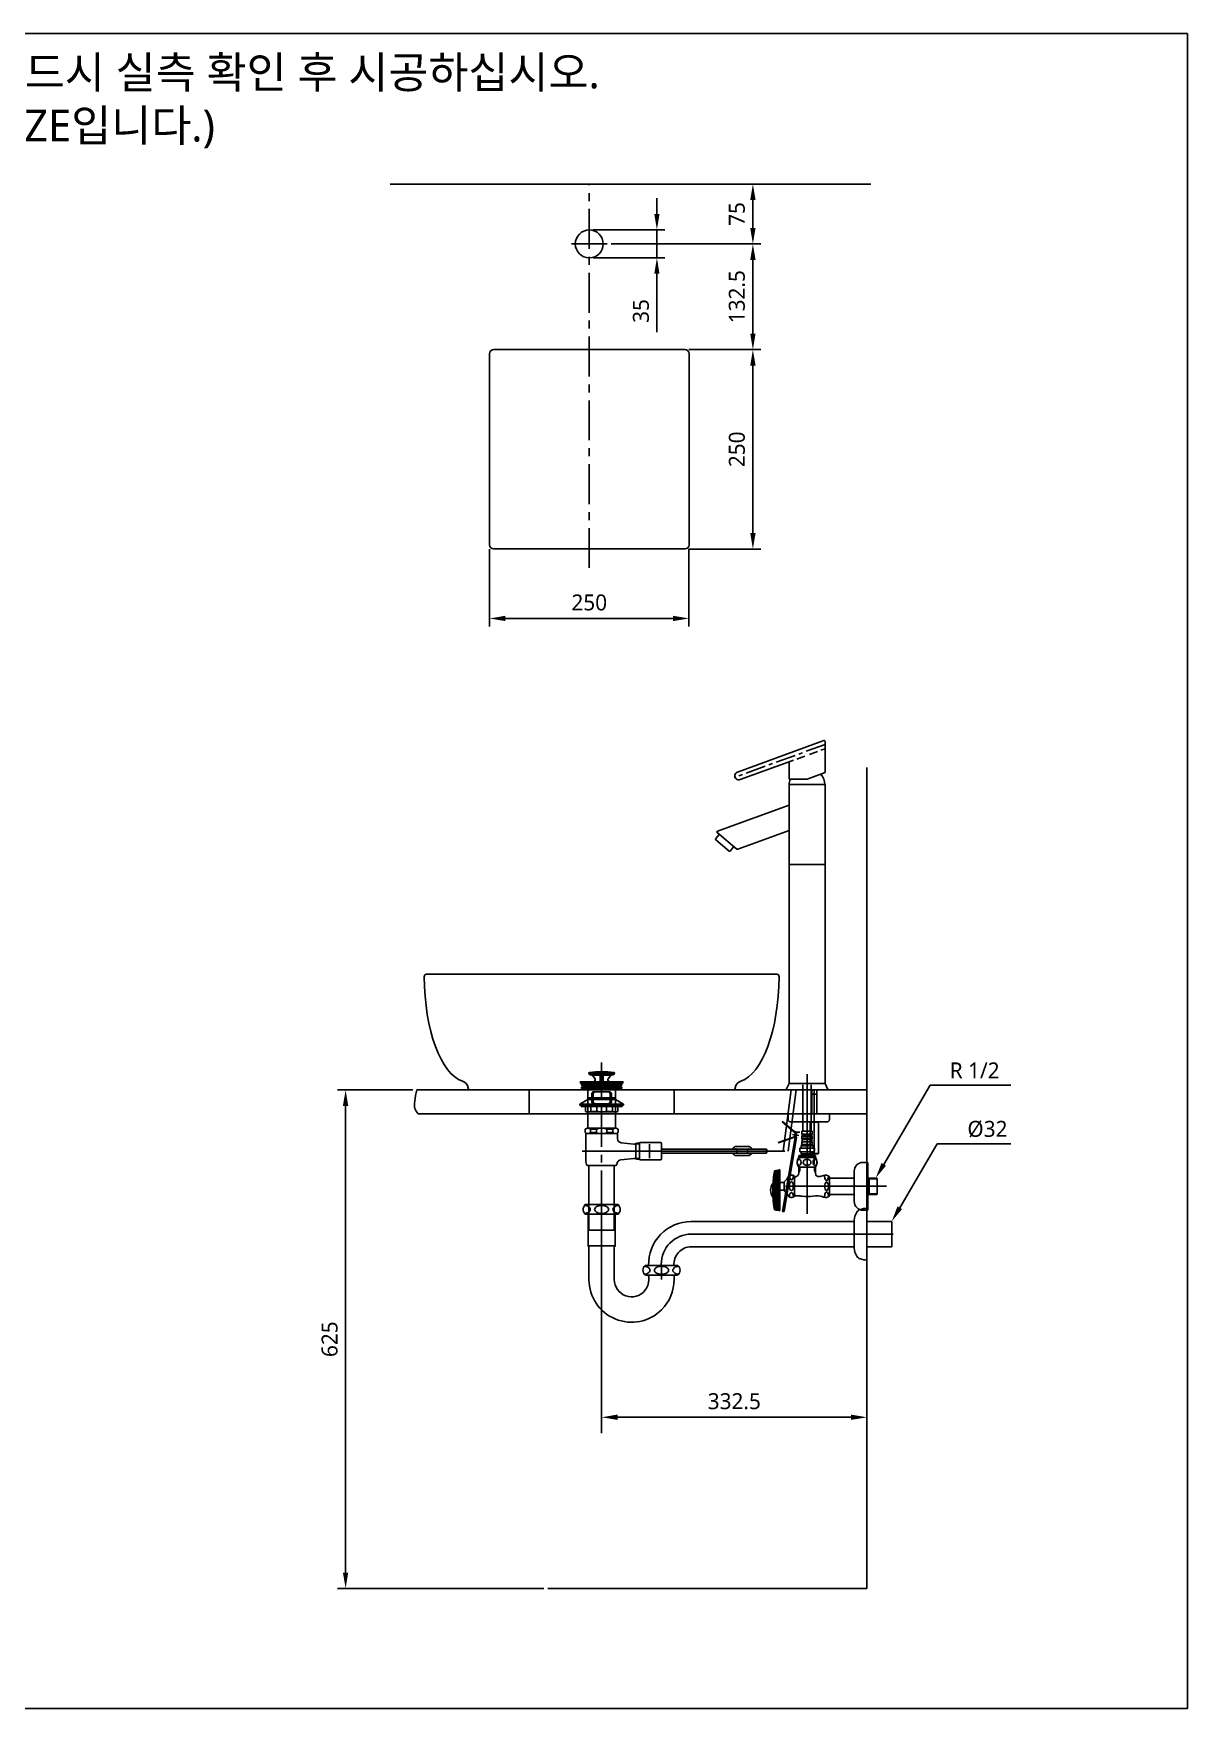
# Model space of a CAD drawing. Extents: x 0 to 3100, y 0 to 2100.
# Drawn here: x 1653 to 3100, y 0 to 2100 of the extents above; entities that cross this region are included whole.
import ezdxf

# ---------------------------------------------------------------- set-up
doc = ezdxf.new("R2010")
doc.units = 0
doc.header["$LTSCALE"] = 20
doc.header["$MEASUREMENT"] = 0
doc.linetypes.add('CENTER', pattern=[2, 1.25, -0.25, 0.25, -0.25])
doc.layers.get('0').update_dxf_attribs({"linetype": 'CONTINUOUS'})
doc.layers.get('DEFPOINTS').update_dxf_attribs({"linetype": 'CONTINUOUS'})
for name, color, linetype in [('1', 1, 'CONTINUOUS'), ('3', 3, 'CONTINUOUS'), ('4', 4, 'CONTINUOUS'), ('5', 5, 'CONTINUOUS'), ('6', 6, 'CONTINUOUS'), ('7', 7, 'CONTINUOUS'), ('CENTER', 2, 'CENTER'), ('CL', 2, 'CENTER'), ('D', 2, 'CONTINUOUS'), ('DWG', 7, 'CONTINUOUS')]:
    doc.layers.add(name, color=color, linetype=linetype)
doc.styles.add('GHS', font='romans', dxfattribs={"bigfont": 'ghs'})
doc.styles.get("Standard").update_dxf_attribs({"font": 'NanumGothic.ttf'})
doc.dimstyles.get("Standard").update_dxf_attribs({"dimtxt": 2.5, "dimasz": 2, "dimexe": 2, "dimexo": 1, "dimgap": 1.5, "dimtad": 1, "dimdec": 0, "dimlfac": 10, "dimrnd": 0.5, "dimzin": 0, "dimdsep": 46, "dimtxsty": 'Standard', "dimcen": 0, "dimclrt": 2, "dimadec": 0, "dimazin": 0, "dimtfac": 1, "dimtdec": 0, "dimtmove": 0, "dimatfit": 3, "dimfxl": 1, "dimtolj": 1, "dimtzin": 0, "dimarcsym": 0})

# ---------------------------------------------------------------- blocks, each defined once
blk = doc.blocks.new('*D54')
at = {"layer": '1', "color": 3, "lineweight": -2, "transparency": 16777216}
for p, q in [((2698.1, 665.1), (2698.1, 345.1)), ((2365.6, 624.3), (2365.6, 345.1)), ((2385.6, 365.1), (2678.1, 365.1))]:
    blk.add_line(p, q, dxfattribs=at)
at = {"layer": '1', "color": 3, "transparency": 16777216}
for points in [[(2385.6, 368.5), (2385.6, 361.8), (2365.6, 365.1)], [(2678.1, 368.5), (2678.1, 361.8), (2698.1, 365.1)]]:
    blk.add_solid(points, dxfattribs=at)
at = {"layer": 'DEFPOINTS', "color": 0, "transparency": 16777216}
for p in [(2698.1, 665.1), (2365.6, 624.3), (2698.1, 365.1)]:
    blk.add_point(p, dxfattribs=at)
at = {"layer": '1', "color": 2, "transparency": 16777216, "insert": (2531.9, 385.1), "char_height": 20, "attachment_point": 5}
blk.add_mtext('\\A1;332.5', dxfattribs=at)
blk = doc.blocks.new('*D55')
at = {"layer": '3', "color": 3, "lineweight": -2, "transparency": 16777216}
for p, q in [((2129, 775.5), (2034.7, 775.5)), ((2044.7, 755.5), (2044.7, 170.5)), ((2293.1, 150.5), (2034.7, 150.5))]:
    blk.add_line(p, q, dxfattribs=at)
at = {"layer": '3', "color": 3, "transparency": 16777216}
for points in [[(2041.3, 755.5), (2048, 755.5), (2044.7, 775.5)], [(2041.3, 170.5), (2048, 170.5), (2044.7, 150.5)]]:
    blk.add_solid(points, dxfattribs=at)
at = {"layer": 'DEFPOINTS', "color": 0, "transparency": 16777216}
for p in [(2134, 775.5), (2044.7, 150.5), (2298.1, 150.5)]:
    blk.add_point(p, dxfattribs=at)
at = {"layer": '3', "color": 2, "transparency": 16777216, "insert": (2024.7, 463), "char_height": 20, "attachment_point": 5, "rotation": 90}
blk.add_mtext('\\A1;625', dxfattribs=at)
blk = doc.blocks.new('*D56')
at = {"layer": '3', "color": 3, "lineweight": -2, "transparency": 16777216}
for p, q in [((2377.6, 1836.2), (2565.2, 1836.2)), ((2555.2, 1723.7), (2555.2, 1816.2)), ((2475.1, 1703.7), (2565.2, 1703.7))]:
    blk.add_line(p, q, dxfattribs=at)
at = {"layer": '3', "color": 3, "transparency": 16777216}
for points in [[(2551.9, 1816.2), (2558.6, 1816.2), (2555.2, 1836.2)], [(2551.9, 1723.7), (2558.6, 1723.7), (2555.2, 1703.7)]]:
    blk.add_solid(points, dxfattribs=at)
at = {"layer": 'DEFPOINTS', "color": 0, "transparency": 16777216}
for p in [(2372.6, 1836.2), (2555.2, 1836.2), (2470.1, 1703.7)]:
    blk.add_point(p, dxfattribs=at)
at = {"layer": '3', "color": 2, "transparency": 16777216, "insert": (2535.2, 1770), "char_height": 20, "attachment_point": 5, "rotation": 90}
blk.add_mtext('\\A1;132.5', dxfattribs=at)
blk = doc.blocks.new('*D57')
at = {"layer": '3', "color": 3, "lineweight": -2, "transparency": 16777216}
for p, q in [((2377.6, 1911.2), (2565.2, 1911.2)), ((2555.2, 1856.2), (2555.2, 1891.2)), ((2377.6, 1836.2), (2565.2, 1836.2))]:
    blk.add_line(p, q, dxfattribs=at)
at = {"layer": '3', "color": 3, "transparency": 16777216}
for points in [[(2551.9, 1891.2), (2558.6, 1891.2), (2555.2, 1911.2)], [(2551.9, 1856.2), (2558.6, 1856.2), (2555.2, 1836.2)]]:
    blk.add_solid(points, dxfattribs=at)
at = {"layer": 'DEFPOINTS', "color": 0, "transparency": 16777216}
for p in [(2372.6, 1911.2), (2555.2, 1911.2), (2372.6, 1836.2)]:
    blk.add_point(p, dxfattribs=at)
at = {"layer": '3', "color": 2, "transparency": 16777216, "insert": (2535.2, 1873.7), "char_height": 20, "attachment_point": 5, "rotation": 90}
blk.add_mtext('\\A1;75', dxfattribs=at)
blk = doc.blocks.new('*D58')
at = {"layer": '3', "color": 3, "lineweight": -2, "transparency": 16777216}
for p, q in [((2434.9, 1873.7), (2434.9, 1893.7)), ((2355.1, 1853.7), (2444.9, 1853.7)), ((2434.9, 1853.7), (2434.9, 1818.7)), ((2355.1, 1818.7), (2444.9, 1818.7)), ((2434.9, 1798.7), (2434.9, 1725.4))]:
    blk.add_line(p, q, dxfattribs=at)
at = {"layer": '3', "color": 3, "transparency": 16777216}
for points in [[(2431.6, 1873.7), (2438.2, 1873.7), (2434.9, 1853.7)], [(2431.6, 1798.7), (2438.2, 1798.7), (2434.9, 1818.7)]]:
    blk.add_solid(points, dxfattribs=at)
at = {"layer": 'DEFPOINTS', "color": 0, "transparency": 16777216}
for p in [(2350.1, 1853.7), (2350.1, 1818.7), (2434.9, 1818.7)]:
    blk.add_point(p, dxfattribs=at)
at = {"layer": '3', "color": 2, "transparency": 16777216, "insert": (2414.9, 1752.1), "char_height": 20, "attachment_point": 5, "rotation": 90}
blk.add_mtext('\\A1;35', dxfattribs=at)
blk = doc.blocks.new('*D59')
at = {"layer": '3', "color": 3, "lineweight": -2, "transparency": 16777216}
for p, q in [((2475.1, 1703.7), (2565.2, 1703.7)), ((2555.2, 1683.7), (2555.2, 1473.7)), ((2475.1, 1453.7), (2565.2, 1453.7))]:
    blk.add_line(p, q, dxfattribs=at)
at = {"layer": '3', "color": 3, "transparency": 16777216}
for points in [[(2551.9, 1683.7), (2558.6, 1683.7), (2555.2, 1703.7)], [(2551.9, 1473.7), (2558.6, 1473.7), (2555.2, 1453.7)]]:
    blk.add_solid(points, dxfattribs=at)
at = {"layer": 'DEFPOINTS', "color": 0, "transparency": 16777216}
for p in [(2470.1, 1703.7), (2470.1, 1453.7), (2555.2, 1453.7)]:
    blk.add_point(p, dxfattribs=at)
at = {"layer": '3', "color": 2, "transparency": 16777216, "insert": (2535.2, 1578.7), "char_height": 20, "attachment_point": 5, "rotation": 90}
blk.add_mtext('\\A1;250', dxfattribs=at)
blk = doc.blocks.new('*D60')
at = {"layer": '3', "color": 3, "lineweight": -2, "transparency": 16777216}
for p, q in [((2225.1, 1453.7), (2225.1, 1356.6)), ((2475.1, 1453.7), (2475.1, 1356.6)), ((2245.1, 1366.6), (2455.1, 1366.6))]:
    blk.add_line(p, q, dxfattribs=at)
at = {"layer": '3', "color": 3, "transparency": 16777216}
for points in [[(2245.1, 1370), (2245.1, 1363.3), (2225.1, 1366.6)], [(2455.1, 1370), (2455.1, 1363.3), (2475.1, 1366.6)]]:
    blk.add_solid(points, dxfattribs=at)
at = {"layer": 'DEFPOINTS', "color": 0, "transparency": 16777216}
for p in [(2225.1, 1458.7), (2475.1, 1458.7), (2475.1, 1366.6)]:
    blk.add_point(p, dxfattribs=at)
at = {"layer": '3', "color": 2, "transparency": 16777216, "insert": (2350.1, 1386.6), "char_height": 20, "attachment_point": 5}
blk.add_mtext('\\A1;250', dxfattribs=at)

msp = doc.modelspace()

# ---------------------------------------------------------------- linework, layer by layer
at = {"color": 7}
for p, q in [((2230.1471, 1703.73431), (2470.1471, 1703.73431)), ((2225.1471, 1698.73431), (2225.1471, 1458.73431)), ((2475.1471, 1698.73431), (2475.1471, 1458.73431)), ((2470.1471, 1453.73431), (2230.1471, 1453.73431)), ((2516.5728, 775.50261), (2365.64128, 775.50261))]:
    msp.add_line(p, q, dxfattribs=at)
for p, q in [((2146.15498, 920.50261), (2365.64128, 920.50261)), ((2585.12757, 920.50261), (2365.64128, 920.50261)), ((2201.14128, 775.50261), (2365.64128, 775.50261)), ((2530.14128, 775.50261), (2365.64128, 775.50261))]:
    msp.add_line(p, q)
for centre, start, end in [((2230.1471, 1698.73431), 90, 180), ((2470.1471, 1698.73431), 0, 90), ((2230.1471, 1458.73431), 180, 270), ((2470.1471, 1458.73431), 270, 0)]:
    msp.add_arc(centre, 5, start, end, dxfattribs=at)
for centre, radius, start, end in [((2146.15498, 917.50261), 3, 90, 180.52358453), ((2585.12757, 917.50261), 3, 359.47641547, 90), ((2188.22438, 777.03502), 10, 6.48203007, 72.66663754), ((2201.14128, 778.50261), 3, 186.48203007, 270), ((2530.14128, 778.50261), 3, 270, 353.51796993), ((2543.05817, 777.03502), 10, 107.33336246, 173.51796993)]:
    msp.add_arc(centre, radius, start, end)
msp.add_ellipse((2198.14128, 920.50261), major_axis=(0, -135), ratio=0.4074074074, start_param=4.7348161525, end_param=6.1567104447)
at = {"extrusion": (0, 0, -1)}
msp.add_ellipse((2533.14128, 920.50261), major_axis=(0, -135), ratio=0.4074074074, start_param=4.7348161525, end_param=6.1567104447, dxfattribs=at)
at = {"layer": '1'}
for p, q in [((2698.14128, 150.50261), (2698.14128, 1179.72416)), ((2274.64128, 745.50261), (2274.64128, 775.50261)), ((2456.64128, 745.50261), (2456.64128, 775.50261)), ((2298.14128, 150.50261), (2698.14128, 150.50261))]:
    msp.add_line(p, q, dxfattribs=at)
at = {"layer": '1', "color": 3}
for p, q in [((2777.49101, 781.69094), (2719.24635, 682.20937)), ((2878.726, 781.69094), (2777.49101, 781.69094)), ((2786.28444, 708.01815), (2739.3383, 627.83437)), ((2878.726, 708.01815), (2786.28444, 708.01815))]:
    msp.add_line(p, q, dxfattribs=at)
at = {"layer": '1'}
msp.add_open_spline([(2134.03031, 775.50261), (2132.47332, 770.69255), (2131.48378, 762.93881), (2130.38503, 751.51331), (2134.16337, 747.84228), (2135.49564, 745.50261)], degree=3, knots=[0.795697532, 0.795697532, 0.795697532, 0.795697532, 2.2002718372, 3.1617295052, 4.1110891985, 4.1110891985, 4.1110891985, 4.1110891985], dxfattribs=at)
at = {"layer": '1', "color": 3}
for points in [[(2722.12292, 680.52519), (2716.36978, 683.89355), (2709.14128, 664.94996)], [(2742.21487, 626.15019), (2736.46173, 629.51855), (2729.23322, 610.57496)]]:
    msp.add_solid(points, dxfattribs=at)
at = {"layer": '3'}
for p, q in [((2338.64128, 785.29569), (2338.64128, 784.69569)), ((2338.64128, 784.69569), (2340.7835, 783.19569)), ((2338.64128, 784.69569), (2365.64128, 784.69569)), ((2348.34128, 785.69569), (2339.04128, 785.69569)), ((2340.33944, 782.99569), (2340.33944, 781.69569)), ((2340.33944, 778.69569), (2340.33944, 777.39569)), ((2346.64128, 783.19569), (2340.53944, 783.19569)), ((2365.64128, 777.19569), (2340.53944, 777.19569)), ((2365.64128, 781.19569), (2340.83944, 781.19569)), ((2365.64128, 779.19569), (2340.83944, 779.19569)), ((2346.64128, 783.19569), (2365.64128, 783.19569)), ((2348.14128, 746.60129), (2348.14128, 777.19569)), ((2365.64128, 785.69569), (2348.34128, 785.69569)), ((2350.64128, 794.29569), (2349.40996, 796.4284)), ((2349.5265, 796.22655), (2365.64128, 796.22655)), ((2365.64128, 794.29569), (2350.64128, 794.29569)), ((2353.15655, 794.1114), (2363.89128, 793.41003)), ((2357.36662, 789.4164), (2354.64841, 793.26937)), ((2355.28485, 785.69569), (2356.73237, 786.53142)), ((2365.64128, 794.29569), (2363.89128, 793.41003)), ((2363.89128, 793.41003), (2363.89128, 785.69569)), ((2365.1236, 794.0337), (2364.69128, 787.62582)), ((2364.69128, 787.65002), (2365.64128, 787.65002)), ((2364.89438, 785.69569), (2364.69128, 787.65002)), ((2381.75606, 796.22655), (2365.64128, 796.22655)), ((2365.64128, 794.29569), (2380.64128, 794.29569)), ((2365.64128, 794.29569), (2367.39128, 793.41003)), ((2366.59128, 787.65002), (2365.64128, 787.65002)), ((2365.64128, 785.69569), (2382.94128, 785.69569)), ((2392.64128, 784.69569), (2365.64128, 784.69569)), ((2384.64128, 783.19569), (2365.64128, 783.19569)), ((2365.64128, 781.19569), (2390.44311, 781.19569)), ((2365.64128, 779.19569), (2390.44311, 779.19569)), ((2365.64128, 777.19569), (2390.74311, 777.19569)), ((2366.15895, 794.0337), (2366.59128, 787.62582)), ((2366.38818, 785.69569), (2366.59128, 787.65002)), ((2378.126, 794.1114), (2367.39128, 793.41003)), ((2367.39128, 793.41003), (2367.39128, 785.69569)), ((2373.91594, 789.4164), (2376.63415, 793.26937)), ((2375.9977, 785.69569), (2374.55018, 786.53142)), ((2380.64128, 794.29569), (2381.8726, 796.4284)), ((2382.94128, 785.69569), (2392.24128, 785.69569)), ((2383.14128, 746.60129), (2383.14128, 777.19569)), ((2384.64128, 783.19569), (2390.74311, 783.19569)), ((2392.64128, 784.69569), (2390.49906, 783.19569)), ((2390.94311, 782.99569), (2390.94311, 781.69569)), ((2390.94311, 778.69569), (2390.94311, 777.39569)), ((2392.64128, 785.29569), (2392.64128, 784.69569)), ((2348.14128, 763.60129), (2338.14128, 757.60129)), ((2338.14128, 756.60129), (2338.14128, 757.60129)), ((2338.14128, 757.60129), (2365.64128, 757.60129)), ((2348.14128, 756.60129), (2338.14128, 756.60129)), ((2339.94915, 756.60129), (2339.94915, 755.30129)), ((2348.84128, 765.69569), (2348.14128, 766.90813)), ((2348.14128, 765.69569), (2365.64128, 765.69569)), ((2348.14128, 763.60129), (2365.64128, 763.60129)), ((2383.14128, 756.60129), (2348.14128, 756.60129)), ((2348.84128, 763.60129), (2348.84128, 765.69569)), ((2353.26691, 760.69569), (2353.26691, 770.69569)), ((2355.03468, 760.69569), (2355.03468, 770.69569)), ((2365.64128, 773.19569), (2355.76691, 773.19569)), ((2365.64128, 758.19569), (2355.76691, 758.19569)), ((2365.64128, 757.60129), (2357.32369, 757.60129)), ((2365.64128, 773.19569), (2375.51565, 773.19569)), ((2383.14128, 765.69569), (2365.64128, 765.69569)), ((2383.14128, 763.60129), (2365.64128, 763.60129)), ((2365.64128, 758.19569), (2375.51565, 758.19569)), ((2393.14128, 757.60129), (2365.64128, 757.60129)), ((2376.24788, 760.69569), (2376.24788, 770.69569)), ((2378.01565, 760.69569), (2378.01565, 770.69569)), ((2382.44128, 765.69569), (2383.14128, 766.90813)), ((2382.44128, 763.60129), (2382.44128, 765.69569)), ((2383.14128, 763.60129), (2393.14128, 757.60129)), ((2383.14128, 756.60129), (2393.14128, 756.60129)), ((2391.33341, 756.60129), (2391.33341, 755.30129)), ((2393.14128, 756.60129), (2393.14128, 757.60129)), ((2340.44915, 754.80129), (2345.44915, 754.80129)), ((2345.44915, 754.80129), (2345.44915, 748.67864)), ((2345.44915, 754.80129), (2365.64128, 754.80129)), ((2346.44915, 748.10129), (2345.44915, 748.67864)), ((2346.44915, 748.10129), (2347.84915, 748.10129)), ((2347.84915, 748.10129), (2365.64128, 748.10129)), ((2348.14128, 727.69005), (2348.14128, 748.10129)), ((2352.22393, 748.67864), (2352.22393, 754.80129)), ((2352.22393, 748.67864), (2359.62459, 748.67864)), ((2359.62459, 748.67864), (2359.62459, 754.80129)), ((2385.83341, 754.80129), (2365.64128, 754.80129)), ((2383.43341, 748.10129), (2365.64128, 748.10129)), ((2371.65796, 748.67864), (2371.65796, 754.80129)), ((2379.05863, 748.67864), (2371.65796, 748.67864)), ((2379.05863, 748.67864), (2379.05863, 754.80129)), ((2383.14128, 727.69005), (2383.14128, 748.10129)), ((2384.83341, 748.10129), (2383.43341, 748.10129)), ((2384.83341, 748.10129), (2385.83341, 748.67864)), ((2390.83341, 754.80129), (2385.83341, 754.80129)), ((2385.83341, 754.80129), (2385.83341, 748.67864)), ((2344.89758, 722.13907), (2344.89758, 726.25232)), ((2345.64128, 687.09335), (2345.64128, 719.69569)), ((2365.64128, 720.69569), (2346.64128, 720.69569)), ((2348.28497, 727.69569), (2365.39758, 727.69569)), ((2351.67236, 726.25232), (2351.67236, 722.13907)), ((2351.67236, 726.25232), (2359.07303, 726.25232)), ((2351.67236, 722.13907), (2359.07303, 722.13907)), ((2359.07303, 726.25232), (2359.07303, 722.13907)), ((2382.99758, 720.69569), (2365.64128, 720.69569)), ((2382.99758, 727.69569), (2365.88497, 727.69569)), ((2379.61019, 726.25232), (2372.20953, 726.25232)), ((2372.20953, 726.25232), (2372.20953, 722.13907)), ((2379.61019, 722.13907), (2372.20953, 722.13907)), ((2379.61019, 726.25232), (2379.61019, 722.13907)), ((2382.44128, 720.69569), (2382.99758, 720.69569)), ((2382.99758, 720.69569), (2383.39758, 720.69569)), ((2384.64128, 720.69569), (2383.14128, 720.69569)), ((2385.64128, 714.33145), (2385.64128, 719.69569)), ((2386.38497, 722.13907), (2386.38497, 726.25232)), ((2595.36376, 698.87674), (2341.08713, 698.87674)), ((2390.10861, 709.35991), (2406.14284, 707.64195)), ((2408.17151, 707.89569), (2413.27708, 707.89569)), ((2408.31059, 689.44569), (2408.31059, 707.94569)), ((2409.64128, 708.69569), (2409.64128, 707.89569)), ((2413.30248, 708.69569), (2409.64128, 708.69569)), ((2413.27708, 707.89569), (2413.27708, 708.89569)), ((2413.27708, 688.49569), (2413.27708, 707.89569)), ((2414.07708, 709.69569), (2439.27708, 709.69569)), ((2425.64128, 690.15778), (2425.64128, 707.59569)), ((2440.77708, 708.19569), (2440.77708, 702.4245)), ((2440.77708, 702.4245), (2440.77708, 689.19569)), ((2557.27451, 701.37674), (2440.77708, 701.37674)), ((2557.17853, 696.37674), (2440.77708, 696.37674)), ((2534.68233, 693.18534), (2546.00496, 693.16796)), ((2545.75887, 704.66835), (2534.69998, 704.68532)), ((2549.04526, 704.6633), (2545.75887, 704.66835)), ((2546.00496, 693.16796), (2549.02761, 693.16332)), ((2572.36836, 701.37674), (2548.97611, 701.37674)), ((2572.35915, 696.37674), (2549.02365, 696.37674)), ((2572.35992, 696.37751), (2572.3676, 701.3775)), ((2572.86683, 700.87673), (2572.3676, 701.3775)), ((2572.86069, 696.87674), (2572.86683, 700.87673)), ((2347.64128, 680.69569), (2365.64128, 680.69569)), ((2349.76628, 680.69569), (2349.76628, 599.69569)), ((2383.64128, 680.69569), (2365.64128, 680.69569)), ((2381.51628, 599.69569), (2381.51628, 680.69569)), ((2389.51016, 687.96736), (2406.14284, 689.74943)), ((2408.31059, 689.44569), (2413.27708, 689.44569)), ((2409.64128, 688.69569), (2409.64128, 689.49569)), ((2413.30248, 688.69569), (2409.64128, 688.69569)), ((2439.27708, 687.69569), (2414.07708, 687.69569)), ((2349.76628, 599.69569), (2381.51628, 599.69569)), ((2381.51628, 599.69569), (2380.81628, 599.69569))]:
    msp.add_line(p, q, dxfattribs=at)
for points in [[(2535.35787, 698.93431, -0.0457215357), (2535.2462, 697.73594, -0.0593015348), (2534.96914, 696.84894, -0.1010586224), (2534.47185, 696.15627, -0.1892733446), (2534.03706, 695.98633, -0.1892733446), (2533.60279, 696.1576, -0.0442380887), (2533.35109, 696.43738, -0.0593015348)], [(2533.35877, 701.43738, -0.0442380887), (2533.61132, 701.71639, -0.1892733446), (2534.04612, 701.88632, -0.1892733446), (2534.48038, 701.71506, -0.1010586224), (2534.97554, 701.02086, -0.0593015348), (2535.24988, 700.13301, -0.0457215357), (2535.35787, 698.93431, -0.0457215357)], [(2548.36972, 698.91433, 0.0457215357), (2548.47771, 697.71563, 0.0593015348), (2548.75205, 696.82778, 0.1010586224), (2549.24721, 696.13359, 0.1892733446), (2549.68147, 695.96232, 0.1892733446), (2550.11627, 696.13225, 0.0442380887), (2550.36882, 696.41126, 0.0593015348)], [(2550.3765, 701.41126, 0.0442380887), (2550.1248, 701.69104, 0.1892733446), (2549.69053, 701.86231, 0.1892733446), (2549.25574, 701.69238, 0.1010586224), (2548.75845, 700.9997, 0.0593015348), (2548.48139, 700.1127, 0.0457215357), (2548.36972, 698.91433, 0.0457215357)]]:
    msp.add_lwpolyline(points, format="xyb", dxfattribs=at)
for centre, radius, start, end in [((2365.64128, 678.29569), 120, 90, 97.32041367), ((2365.64128, 678.29569), 120, 82.67958633, 90), ((2339.04128, 785.29569), 0.4, 90, 180), ((2340.53944, 782.99569), 0.2, 90, 180), ((2340.83944, 781.69569), 0.5, 180, 270), ((2340.83944, 778.69569), 0.5, 90, 180), ((2340.53944, 777.39569), 0.2, 180, 270), ((2344.14128, 780.19569), 1, 270, 90), ((2350.49128, 796.22655), 1.1, 97.32041367, 169.42619898), ((2353.01417, 792.11644), 2, 35.20232507, 86.26180949), ((2355.73237, 788.26347), 2, 300, 35.20232507), ((2375.55018, 788.26347), 2, 144.79767493, 240), ((2378.26839, 792.11644), 2, 93.73819051, 144.79767493), ((2380.79128, 796.22655), 1.1, 10.57380102, 82.67958633), ((2387.14128, 780.19569), 1, 90, 270), ((2390.44311, 781.69569), 0.5, 270, 0), ((2390.44311, 778.69569), 0.5, 0, 90), ((2390.74311, 782.99569), 0.2, 0, 90), ((2390.74311, 777.39569), 0.2, 270, 0), ((2392.24128, 785.29569), 0.4, 0, 90), ((2355.76691, 770.69569), 2.5, 90, 180), ((2355.76691, 760.69569), 2.5, 180, 270), ((2357.53468, 770.69569), 2.5, 90, 180), ((2357.53468, 760.69569), 2.5, 180, 270), ((2373.74788, 770.69569), 2.5, 0, 90), ((2373.74788, 760.69569), 2.5, 270, 0), ((2375.51565, 770.69569), 2.5, 0, 90), ((2375.51565, 760.69569), 2.5, 270, 0), ((2340.44915, 755.30129), 0.5, 180, 270), ((2348.83654, 758.28049), 10.18185, 250.56792502, 289.43207498), ((2365.44914, 777.55362), 29.45658, 258.59556617, 270.3737354), ((2365.83342, 777.55362), 29.45658, 269.6262646, 281.40443383), ((2382.44602, 758.28049), 10.18185, 250.56792502, 289.43207498), ((2390.83341, 755.30129), 0.5, 270, 0), ((2348.28497, 722.98789), 4.70435, 43.94093732, 136.05906268), ((2348.28497, 725.40349), 4.70435, 223.94093732, 316.05906268), ((2346.64128, 719.69569), 1, 90, 180), ((2365.17539, 714.09121), 13.60629, 89.06429532, 116.64718661), ((2365.17539, 734.30017), 13.60629, 243.35281339, 270.93570468), ((2366.10717, 714.09121), 13.60629, 63.35281339, 90.93570468), ((2366.10717, 734.30017), 13.60629, 269.06429532, 296.64718661), ((2382.99758, 722.98789), 4.70435, 43.94093732, 136.05906268), ((2382.99758, 725.40349), 4.70435, 223.94093732, 316.05906268), ((2384.64128, 719.69569), 1, 0, 90), ((2390.64128, 714.33145), 5, 180, 263.88449643), ((2406.54974, 712.62537), 5, 265.33216468, 308.19271972), ((2414.07708, 708.89569), 0.8, 90, 180), ((2439.27708, 708.19569), 1.5, 0, 90), ((2534.69001, 698.18533), 5, 200.39936666, 269.91205155), ((2534.69231, 699.68533), 5, 89.91205155, 159.42473643), ((2549.03528, 698.16331), 5, 269.91205155, 339.42473643), ((2549.03758, 699.66331), 5, 20.39936666, 89.91205155), ((2358.62968, 687.64228), 13, 182.42004342, 212.30000816), ((2372.65287, 687.64228), 13, 327.69999184, 345.040466), ((2390.04282, 682.99581), 5, 96.11547581, 165.04046432), ((2406.54974, 684.76602), 5, 51.80728028, 94.66783532), ((2414.07708, 688.49569), 0.8, 180, 270), ((2439.27708, 689.19569), 1.5, 270, 0)]:
    msp.add_arc(centre, radius, start, end, dxfattribs=at)
at = {"layer": '4'}
for p, q in [((2349.39128, 631.69996), (2345.09978, 631.69996)), ((2349.39128, 631.69996), (2345.09978, 631.69996)), ((2365.64128, 631.69996), (2349.39128, 631.69996)), ((2365.64128, 631.69996), (2349.39128, 631.69996)), ((2365.64128, 631.69996), (2381.89128, 631.69996)), ((2365.64128, 631.69996), (2381.89128, 631.69996)), ((2381.89128, 631.69996), (2386.18278, 631.69996)), ((2381.89128, 631.69996), (2386.18278, 631.69996)), ((2345.49128, 619.69996), (2345.09978, 619.69996)), ((2345.49128, 619.69996), (2365.64128, 619.69996)), ((2348.84128, 619.69996), (2348.84128, 579.91984)), ((2385.79128, 619.69996), (2365.64128, 619.69996)), ((2382.44128, 619.69996), (2382.44128, 579.91984)), ((2385.79128, 619.69996), (2386.18278, 619.69996)), ((2682.1613, 610.57496), (2477.8703, 610.57496)), ((2682.1613, 612.09469), (2682.1613, 594.69996)), ((2698.14128, 594.69996), (2698.14128, 627.19996)), ((2729.23322, 610.57496), (2698.14128, 610.57496)), ((2729.23322, 578.82496), (2729.23322, 610.57496)), ((2731.23322, 594.69996), (2477.8703, 594.69996)), ((2682.1613, 577.30522), (2682.1613, 594.69996)), ((2698.14128, 594.69996), (2698.14128, 562.19996)), ((2348.84128, 579.91984), (2365.64128, 579.91984)), ((2349.76628, 537.69996), (2349.76628, 578.27496)), ((2382.44128, 579.91984), (2365.64128, 579.91984)), ((2381.51628, 555.09576), (2381.51628, 578.27496)), ((2682.1613, 578.82496), (2477.8703, 578.82496)), ((2729.23322, 578.82496), (2698.14128, 578.82496)), ((2381.51628, 555.09576), (2381.51628, 537.69996)), ((2424.31333, 555.39996), (2420.02183, 555.39996)), ((2440.56333, 555.39996), (2424.31333, 555.39996)), ((2440.56333, 555.39996), (2440.64128, 555.39996)), ((2440.64128, 537.69996), (2440.64128, 556.36319)), ((2440.71923, 555.39996), (2440.64128, 555.39996)), ((2440.71923, 555.39996), (2456.96923, 555.39996)), ((2456.96923, 555.39996), (2461.26073, 555.39996)), ((2420.41333, 543.39996), (2440.56333, 543.39996)), ((2423.84128, 543.39996), (2423.84128, 542.69996)), ((2424.76628, 537.69996), (2424.76628, 541.14578)), ((2460.86923, 543.39996), (2440.71923, 543.39996)), ((2456.51628, 537.69996), (2456.51628, 543.39996))]:
    msp.add_line(p, q, dxfattribs=at)
for points in [[(2351.44645, 625.69996, 0.1552173896), (2350.85596, 627.55628, 0.1067472438), (2348.79425, 629.44696, 0.0730430096), (2346.02439, 630.56497, 0.0285110883), (2344.29563, 630.88099, 0.05952259)], [(2365.64128, 630.69996, 0.0575374245), (2362.08373, 630.28921, 0.0712191074), (2359.38378, 629.23549, 0.1063733648), (2357.36098, 627.43889, 0.159482965)], [(2365.64128, 630.69996, 0.0575374245), (2362.08373, 630.28921, 0.0712191074), (2359.38378, 629.23549, 0.1063733648), (2357.36098, 627.43889, 0.159482965)], [(2365.64128, 630.69996, -0.0575374245), (2369.19882, 630.28921, -0.0712191074), (2371.89877, 629.23549, -0.1063733648), (2373.92158, 627.43889, -0.159482965)], [(2365.64128, 630.69996, -0.0575374245), (2369.19882, 630.28921, -0.0712191074), (2371.89877, 629.23549, -0.1063733648), (2373.92158, 627.43889, -0.159482965)], [(2379.83611, 625.69996, -0.1552173896), (2380.4266, 627.55628, -0.1067472438), (2382.48831, 629.44696, -0.0730430096), (2385.25817, 630.56497, -0.0285110883), (2386.98692, 630.88099, -0.05952259)], [(2344.29563, 620.51892, 0.0285110883), (2346.02439, 620.83494, 0.0730430096), (2348.79425, 621.95296, 0.1067472438), (2350.85596, 623.84363, 0.1552173896), (2351.44645, 625.69996, 0.1552173896)], [(2357.36098, 627.43889, 0.3272904533), (2357.36098, 623.96102, 0.1063733853), (2359.38378, 622.16442, 0.0712191074), (2362.08373, 621.1107, 0.0575374245), (2365.64128, 620.69996, 0.0575374245)], [(2373.92158, 627.43889, -0.3272904533), (2373.92158, 623.96102, -0.1063733853), (2371.89877, 622.16442, -0.0712191074), (2369.19882, 621.1107, -0.0575374245), (2365.64128, 620.69996, -0.0575374245)], [(2386.98692, 620.51892, -0.0285110883), (2385.25817, 620.83494, -0.0730430096), (2382.48831, 621.95296, -0.1067472438), (2380.4266, 623.84363, -0.1552173896), (2379.83611, 625.69996, -0.1552173896)], [(2426.3685, 549.39996, 0.1552173896), (2425.77801, 551.25628, 0.1067472438), (2423.7163, 553.14696, 0.0730430096), (2420.94644, 554.26497, 0.0285110883), (2419.21768, 554.58099, 0.05952259)], [(2419.21768, 544.21892, 0.0285110883), (2420.94644, 544.53494, 0.0730430096), (2423.7163, 545.65296, 0.1067472438), (2425.77801, 547.54363, 0.1552173896), (2426.3685, 549.39996, 0.1552173896)], [(2432.28303, 551.13889, 0.3272904533), (2432.28303, 547.66102, 0.1063733853), (2434.30583, 545.86442, 0.0712191074), (2437.00579, 544.8107, 0.0575374245), (2440.56333, 544.39996, 0.0575374245)], [(2440.64128, 554.39976, 0.0587898964), (2437.00579, 553.98921, 0.0712191074), (2434.30583, 552.93549, 0.1063733648), (2432.28303, 551.13889, 0.159482965)], [(2440.64128, 554.39976, -0.0587898964), (2444.27677, 553.98921, -0.0712191074), (2446.97672, 552.93549, -0.1063733648), (2448.99952, 551.13889, -0.159482965)], [(2448.99953, 551.13889, -0.3272904533), (2448.99952, 547.66102, -0.1063733853), (2446.97672, 545.86442, -0.0712191074), (2444.27677, 544.8107, -0.0575374245), (2440.71923, 544.39996, -0.0575374245)], [(2454.91406, 549.39996, -0.1552173896), (2455.50455, 551.25628, -0.1067472438), (2457.56625, 553.14696, -0.0730430096), (2460.33612, 554.26497, -0.0285110883), (2462.06487, 554.58099, -0.05952259)], [(2462.06487, 544.21892, -0.0285110883), (2460.33612, 544.53494, -0.0730430096), (2457.56625, 545.65296, -0.1067472438), (2455.50455, 547.54363, -0.1552173896), (2454.91406, 549.39996, -0.1552173896)]]:
    msp.add_lwpolyline(points, format="xyb", dxfattribs=at)
for centre, radius, start, end in [((2350.39128, 625.69996), 8, 131.40962211, 228.59037789), ((2380.89128, 625.69996), 8, 311.40962211, 48.59037789), ((2477.8703, 557.19996), 53.375, 90, 181.93258944), ((2702.14128, 611.19996), 20, 146.20771163, 177.43591199), ((2693.48575, 616.27812), 10, 111.1926769, 142.80345081), ((2699.64128, 597.23748), 30, 92.86598398, 109.00713612), ((2477.8703, 557.19996), 37.5, 90, 180.65397811), ((2349.84128, 579.91984), 1, 180, 238.70258778), ((2348.84128, 578.27496), 0.925, 0, 58.70258778), ((2382.44128, 578.27496), 0.925, 121.29741222, 180), ((2381.44128, 579.91984), 1, 301.29741222, 0), ((2477.8703, 557.19996), 21.625, 90, 184.77465278), ((2702.14128, 578.19996), 20, 182.56408801, 213.79228837), ((2693.48575, 573.12179), 10, 217.19654919, 248.8073231), ((2425.31333, 549.39996), 8, 131.40962211, 228.59037789), ((2455.96923, 549.39996), 8, 311.40962211, 48.59037789), ((2699.64128, 592.16243), 30, 250.99286388, 267.13401602), ((2403.14128, 537.69996), 53.375, 180, 314.94029898), ((2403.14128, 537.69996), 21.625, 180, 320.7959681), ((2403.14128, 537.69996), 21.625, 320.7959681, 0), ((2407.8025, 532.10179), 19.22404, 28.06365478, 33.45608391), ((2403.14128, 537.69996), 53.375, 314.94029898, 0)]:
    msp.add_arc(centre, radius, start, end, dxfattribs=at)
at = {"layer": '5'}
for p, q in [((2100.4754, 1911.23431), (2703.02057, 1911.23431)), ((2134.03031, 775.50261), (2698.14128, 775.50261)), ((2135.49564, 745.50261), (2698.14128, 745.50261))]:
    msp.add_line(p, q, dxfattribs=at)
at = {"layer": '5', "color": 212}
msp.add_lwpolyline([(0, 2100), (3100, 2100), (3100, 0), (0, 0)], close=True, dxfattribs=at)
at = {"layer": '6'}
for p, q in [((2617.89128, 782.08546), (2617.89128, 723.79996)), ((2623.14128, 619.98741), (2623.14128, 795.09579)), ((2628.39128, 782.08546), (2628.39128, 723.79996)), ((2616.64128, 719.97153), (2616.64128, 723.79996)), ((2616.64128, 723.79996), (2623.14128, 723.79996)), ((2616.64128, 719.97153), (2617.14128, 719.47153)), ((2616.64128, 719.97153), (2623.14128, 719.97153)), ((2616.64128, 717.12838), (2617.14128, 717.62838)), ((2616.64128, 714.47153), (2616.64128, 717.12838)), ((2616.64128, 717.12838), (2623.14128, 717.12838)), ((2616.64128, 714.47153), (2617.14128, 713.97153)), ((2616.64128, 714.47153), (2623.14128, 714.47153)), ((2617.14128, 717.62838), (2617.14128, 719.47153)), ((2617.14128, 719.47153), (2623.14128, 719.47153)), ((2617.14128, 717.62838), (2623.14128, 717.62838)), ((2629.64128, 723.79996), (2623.14128, 723.79996)), ((2629.64128, 719.97153), (2623.14128, 719.97153)), ((2629.14128, 719.47153), (2623.14128, 719.47153)), ((2629.14128, 717.62838), (2623.14128, 717.62838)), ((2629.64128, 717.12838), (2623.14128, 717.12838)), ((2629.64128, 714.47153), (2623.14128, 714.47153)), ((2629.64128, 719.97153), (2629.14128, 719.47153)), ((2629.14128, 717.62838), (2629.14128, 719.47153)), ((2629.64128, 717.12838), (2629.14128, 717.62838)), ((2629.64128, 714.47153), (2629.14128, 713.97153)), ((2629.64128, 719.97153), (2629.64128, 723.79996)), ((2629.64128, 714.47153), (2629.64128, 717.12838)), ((2613.14128, 693.29996), (2612.64128, 692.79996)), ((2623.14128, 693.29996), (2613.14128, 693.29996)), ((2614.04128, 698.54996), (2614.04128, 702.04996)), ((2623.14128, 702.54996), (2614.54128, 702.54996)), ((2623.14128, 698.04996), (2614.54128, 698.04996)), ((2615.54128, 705.29996), (2615.54128, 702.54996)), ((2623.14128, 705.29996), (2615.54128, 705.29996)), ((2615.54128, 695.29996), (2615.54128, 698.04996)), ((2623.14128, 695.29996), (2615.54128, 695.29996)), ((2616.14128, 705.29996), (2616.14128, 706.49996)), ((2616.14128, 695.29996), (2616.14128, 693.79996)), ((2618.89128, 706.79996), (2616.44128, 706.79996)), ((2617.14128, 710.79996), (2616.64128, 710.29996)), ((2616.64128, 707.29996), (2616.64128, 710.29996)), ((2623.14128, 710.29996), (2616.64128, 710.29996)), ((2616.64128, 707.29996), (2623.14128, 707.29996)), ((2617.14128, 713.97153), (2617.14128, 710.79996)), ((2617.14128, 713.97153), (2623.14128, 713.97153)), ((2617.14128, 710.79996), (2623.14128, 710.79996)), ((2623.14128, 706.79996), (2617.14128, 706.79996)), ((2623.14128, 693.29996), (2617.69128, 693.29996)), ((2618.89128, 706.79996), (2618.89128, 707.29996)), ((2629.14128, 713.97153), (2623.14128, 713.97153)), ((2629.14128, 710.79996), (2623.14128, 710.79996)), ((2623.14128, 710.29996), (2629.64128, 710.29996)), ((2629.64128, 707.29996), (2623.14128, 707.29996)), ((2623.14128, 706.79996), (2629.14128, 706.79996)), ((2623.14128, 705.29996), (2630.74128, 705.29996)), ((2623.14128, 702.54996), (2631.74128, 702.54996)), ((2623.14128, 698.04996), (2631.74128, 698.04996)), ((2623.14128, 695.29996), (2630.74128, 695.29996)), ((2623.14128, 693.29996), (2633.14128, 693.29996)), ((2623.14128, 693.29996), (2628.59128, 693.29996)), ((2627.39128, 706.79996), (2627.39128, 707.29996)), ((2627.39128, 706.79996), (2629.84128, 706.79996)), ((2629.14128, 713.97153), (2629.14128, 710.79996)), ((2629.14128, 710.79996), (2629.64128, 710.29996)), ((2629.64128, 707.29996), (2629.64128, 710.29996)), ((2630.14128, 705.29996), (2630.14128, 706.49996)), ((2630.14128, 695.29996), (2630.14128, 693.79996)), ((2630.74128, 705.29996), (2630.74128, 702.54996)), ((2630.74128, 695.29996), (2630.74128, 698.04996)), ((2632.24128, 698.54996), (2632.24128, 702.04996)), ((2632.35915, 701.37674), (2632.86069, 701.87674)), ((2633.14128, 693.29996), (2633.64128, 692.79996)), ((2582.22609, 673.69996), (2582.22609, 649.69996)), ((2582.81753, 674.19996), (2583.64128, 674.19996)), ((2583.64128, 674.19996), (2584.14128, 674.69996)), ((2583.64128, 674.19996), (2583.64128, 649.69996)), ((2584.14128, 674.69996), (2584.14128, 649.69996)), ((2584.14128, 674.69996), (2587.34128, 674.69996)), ((2584.14128, 674.28848), (2587.64128, 674.28848)), ((2584.14128, 673.28848), (2587.64128, 673.28848)), ((2584.14128, 672.28848), (2587.64128, 672.28848)), ((2587.64128, 674.99996), (2587.64128, 675.19996)), ((2587.64128, 675.19996), (2589.14128, 675.19996)), ((2587.64128, 674.99996), (2587.64128, 649.69996)), ((2589.14128, 674.19996), (2589.14128, 675.19996)), ((2589.14128, 649.69996), (2589.14128, 674.19996)), ((2612.64128, 692.79996), (2612.64128, 690.69996)), ((2612.64128, 692.79996), (2623.14128, 692.79996)), ((2612.64128, 690.69996), (2623.14128, 690.69996)), ((2623.14128, 678.69996), (2612.64128, 678.69996)), ((2633.64128, 678.69996), (2612.64128, 678.69996)), ((2612.64128, 671.19996), (2612.64128, 678.69996)), ((2613.89128, 674.69996), (2612.64128, 672.53489)), ((2613.89128, 674.69996), (2612.64128, 674.69996)), ((2613.89128, 674.69996), (2613.89128, 678.69996)), ((2633.64128, 692.79996), (2623.14128, 692.79996)), ((2633.64128, 690.69996), (2623.14128, 690.69996)), ((2623.14128, 678.69996), (2633.64128, 678.69996)), ((2632.39128, 674.69996), (2632.39128, 678.69996)), ((2632.39128, 674.69996), (2633.64128, 672.53489)), ((2633.64128, 674.69996), (2632.39128, 674.69996)), ((2633.64128, 692.79996), (2633.64128, 690.69996)), ((2633.64128, 670.78833), (2633.64128, 678.69996)), ((2682.26556, 673.69996), (2682.26556, 635.69996)), ((2699.26556, 684.69996), (2693.26556, 684.69996)), ((2699.26556, 624.69996), (2699.26556, 684.69996)), ((2584.14128, 671.28848), (2587.64128, 671.28848)), ((2584.14128, 670.28848), (2587.64128, 670.28848)), ((2584.14128, 669.28848), (2587.64128, 669.28848)), ((2584.14128, 668.28848), (2587.64128, 668.28848)), ((2584.14128, 667.28848), (2587.64128, 667.28848)), ((2584.14128, 666.28848), (2587.64128, 666.28848)), ((2584.14128, 665.28848), (2587.64128, 665.28848)), ((2584.14128, 664.28848), (2587.64128, 664.28848)), ((2584.14128, 663.28848), (2587.64128, 663.28848)), ((2584.14128, 662.28848), (2587.64128, 662.28848)), ((2584.14128, 661.28848), (2587.64128, 661.28848)), ((2584.14128, 660.28848), (2587.64128, 660.28848)), ((2584.14128, 659.28848), (2587.64128, 659.28848)), ((2584.14128, 658.28848), (2587.64128, 658.28848)), ((2584.14128, 657.28848), (2587.64128, 657.28848)), ((2584.14128, 656.28848), (2587.64128, 656.28848)), ((2584.14128, 655.28848), (2587.64128, 655.28848)), ((2584.14128, 654.28848), (2587.64128, 654.28848)), ((2584.14128, 653.28848), (2587.64128, 653.28848)), ((2584.14128, 652.28848), (2587.64128, 652.28848)), ((2584.14128, 651.28848), (2587.64128, 651.28848)), ((2594.22788, 659.44996), (2589.14128, 659.44996)), ((2594.22788, 660.4323), (2594.22788, 659.44996)), ((2594.22788, 659.44996), (2594.22788, 649.94996)), ((2722.8011, 654.69996), (2596.25919, 654.69996)), ((2599.11447, 666.02147), (2598.5621, 665.06475)), ((2607.22788, 666.69996), (2607.22788, 667.42067)), ((2607.22788, 642.69996), (2607.22788, 666.69996)), ((2608.14128, 666.69996), (2607.22788, 666.69996)), ((2608.14128, 665.94996), (2607.22788, 665.94996)), ((2608.14128, 665.94996), (2609.44032, 666.89154)), ((2608.14128, 665.94996), (2608.14128, 666.69996)), ((2682.26556, 664.94996), (2651.14128, 664.94996)), ((2651.14128, 663.94996), (2651.14128, 645.44996)), ((2651.14241, 663.95108), (2651.14241, 666.69885)), ((2710.26556, 664.94996), (2699.26556, 664.94996)), ((2699.26556, 664.333), (2699.26556, 645.06757)), ((2700.76556, 663.94996), (2699.76556, 664.94996)), ((2700.76556, 644.44996), (2700.76556, 664.94996)), ((2700.76556, 663.94996), (2711.26556, 663.94996)), ((2711.26556, 663.94996), (2710.26556, 664.94996)), ((2711.14128, 645.44996), (2711.14128, 663.94996)), ((2582.22609, 625.69996), (2582.22609, 649.69996)), ((2583.64128, 625.19996), (2583.64128, 649.69996)), ((2584.14128, 650.28848), (2587.64128, 650.28848)), ((2584.14128, 624.69996), (2584.14128, 649.69996)), ((2584.14128, 649.11144), (2587.64128, 649.11144)), ((2584.14128, 648.11144), (2587.64128, 648.11144)), ((2584.14128, 647.11144), (2587.64128, 647.11144)), ((2584.14128, 646.11144), (2587.64128, 646.11144)), ((2584.14128, 645.11144), (2587.64128, 645.11144)), ((2584.14128, 644.11144), (2587.64128, 644.11144)), ((2584.14128, 643.11144), (2587.64128, 643.11144)), ((2584.14128, 642.11144), (2587.64128, 642.11144)), ((2584.14128, 641.11144), (2587.64128, 641.11144)), ((2584.14128, 640.11144), (2587.64128, 640.11144)), ((2584.14128, 639.11144), (2587.64128, 639.11144)), ((2584.14128, 638.11144), (2587.64128, 638.11144)), ((2584.14128, 637.11144), (2587.64128, 637.11144)), ((2584.14128, 636.11144), (2587.64128, 636.11144)), ((2584.14128, 635.11144), (2587.64128, 635.11144)), ((2584.14128, 634.11144), (2587.64128, 634.11144)), ((2584.14128, 633.11144), (2587.64128, 633.11144)), ((2584.14128, 632.11144), (2587.64128, 632.11144)), ((2584.14128, 631.11144), (2587.64128, 631.11144)), ((2584.14128, 630.11144), (2587.64128, 630.11144)), ((2587.64128, 624.39996), (2587.64128, 649.69996)), ((2594.22788, 649.94996), (2589.14128, 649.94996)), ((2589.14128, 624.19996), (2589.14128, 649.69996)), ((2594.22788, 648.96761), (2594.22788, 649.94996)), ((2599.11447, 643.37844), (2598.5621, 644.33517)), ((2608.14128, 643.44996), (2607.22788, 643.44996)), ((2610.85307, 642.69996), (2607.22788, 642.69996)), ((2607.22788, 641.97924), (2607.22788, 642.69996)), ((2608.14128, 643.44996), (2609.44032, 642.69996)), ((2608.14128, 642.69996), (2608.14128, 643.44996)), ((2651.14128, 642.69996), (2651.14128, 645.44996)), ((2682.26556, 644.44996), (2651.14128, 644.44996)), ((2651.14128, 644.44996), (2651.14128, 644.26822)), ((2651.14128, 642.69996), (2651.14128, 644.26822)), ((2710.26556, 644.44996), (2699.26556, 644.44996)), ((2699.76556, 644.44996), (2700.76556, 645.44996)), ((2700.76556, 645.44996), (2711.26556, 645.44996)), ((2710.26556, 644.44996), (2711.26556, 645.44996)), ((2582.81753, 625.19996), (2583.64128, 625.19996)), ((2583.64128, 625.19996), (2584.14128, 624.69996)), ((2584.14128, 629.11144), (2587.64128, 629.11144)), ((2584.14128, 628.11144), (2587.64128, 628.11144)), ((2584.14128, 627.11144), (2587.64128, 627.11144)), ((2584.14128, 626.11144), (2587.64128, 626.11144)), ((2584.14128, 625.11144), (2587.64128, 625.11144)), ((2584.14128, 624.69996), (2587.34128, 624.69996)), ((2587.64128, 624.19996), (2587.64128, 624.39996)), ((2587.64128, 624.19996), (2589.14128, 624.19996)), ((2693.26556, 624.69996), (2699.26556, 624.69996))]:
    msp.add_line(p, q, dxfattribs=at)
for centre, radius, start, end in [((2614.54128, 702.04996), 0.5, 90, 180), ((2614.54128, 698.54996), 0.5, 180, 270), ((2615.64128, 693.79996), 0.5, 270, 360), ((2616.44128, 706.49996), 0.3, 90, 180), ((2629.84128, 706.49996), 0.3, 0, 90), ((2630.64128, 693.79996), 0.5, 180, 270), ((2631.74128, 702.04996), 0.5, 0, 90), ((2631.74128, 698.54996), 0.5, 270, 0), ((2725.14128, 649.69996), 145, 170.50659, 178.05685792), ((2582.81753, 673.49996), 0.7, 90, 170.50659), ((2587.34128, 674.99996), 0.3, 270, 0), ((2620.64128, 684.69996), 10, 143.13010235, 216.86989765), ((2625.64128, 684.69996), 10, 323.13010235, 36.86989765), ((2693.26556, 673.69996), 11, 90, 180), ((2591.39551, 649.65462), 14, 141.78592674, 179.75272851), ((2725.14128, 649.69996), 145, 178.05685792, 189.49341), ((2586.43775, 672.06475), 14, 303.80982041, 330), ((2603.75374, 663.34298), 5.35697, 49.56943438, 150), ((2608.14128, 671.19996), 4.5, 270, 0), ((2637.64128, 670.78833), 4, 180, 277.71167846), ((2634.84645, 691.42766), 24.82771, 277.71167846, 290.96613747), ((2646.23491, 661.7072), 7, 45.48706364, 110.96613747), ((2591.39551, 649.77546), 14, 180.24727149, 218.21407326), ((2586.43775, 637.33517), 14, 30, 56.19017959), ((2603.75374, 646.05693), 5.35697, 210, 310.43056562), ((2610.85307, 604.69996), 38, 80.69517649, 90.00000262), ((2623.14128, 679.69996), 38, 260.69517447, 280.73727399), ((2634.84645, 617.97225), 24.82771, 69.03386253, 100.73727502), ((2646.23491, 647.69271), 7, 249.03386253, 314.5), ((2693.26556, 635.69996), 11, 180, 270), ((2582.81753, 625.89996), 0.7, 189.49341, 270), ((2587.34128, 624.39996), 0.3, 0, 90)]:
    msp.add_arc(centre, radius, start, end, dxfattribs=at)
for centre, major_axis, ratio in [((2613.18199, 684.69996), (0, 4), 0.612372458), ((2603.46263, 654.69996), (0, -5.39901), 0.4782041641), ((2647.58022, 654.69996), (0, -5.21778), 0.4600900845)]:
    msp.add_ellipse(centre, major_axis=major_axis, ratio=ratio, dxfattribs=at)
for centre, major_axis, ratio, start_param, end_param in [((2623.14128, 684.69996), (4.89898, 0), 0.8164966106, 1.5707962115, 4.7123887141), ((2603.46263, 668.29224), (0, -5.39901), 0.4782041641, 4.7907795753, 7.8342508479), ((2647.58022, 667.20486), (0, -5.21778), 0.4600900845, 4.4336109187, 7.9346876344), ((2603.46263, 641.37952), (0, -5.39901), 0.4782041641, 1.5401075384, 4.6836200802), ((2647.58022, 642.28567), (0, -5.21778), 0.4600900845, 1.4721859227, 5.0096270656)]:
    msp.add_ellipse(centre, major_axis=major_axis, ratio=ratio, start_param=start_param, end_param=end_param, dxfattribs=at)
at = {"layer": '6', "extrusion": (0, 0, -1)}
msp.add_ellipse((2623.14128, 684.69996), major_axis=(-4.89898, 0), ratio=0.8164966106, start_param=1.5707962115, end_param=4.7123887141, dxfattribs=at)
msp.add_ellipse((2633.10057, 684.69996), major_axis=(0, 4), ratio=0.612372458, dxfattribs=at)
at = {"layer": '7'}
for p, q in [((2603.31472, 775.50261), (2593.3596, 698.87674)), ((2609.36514, 775.50261), (2599.41003, 698.87674)), ((2629.21544, 763.13324), (2629.21544, 775.50261)), ((2629.21544, 745.50261), (2629.21544, 775.50261)), ((2629.71544, 770.06516), (2629.21544, 770.93119)), ((2629.21544, 770.06516), (2635.21544, 770.06516)), ((2632.21544, 682.89351), (2632.21544, 776.66035)), ((2634.71544, 770.06516), (2635.21544, 770.93119)), ((2635.21544, 763.13324), (2635.21544, 775.50261)), ((2635.21544, 745.50261), (2635.21544, 775.50261)), ((2591.75319, 735.55684), (2592.13805, 736.01715)), ((2609.15672, 721.0058), (2591.75319, 735.55684)), ((2609.54158, 721.46611), (2592.13805, 736.01715)), ((2651.10542, 745.50261), (2599.32546, 745.50261)), ((2599.32546, 745.50261), (2599.32546, 738.50261)), ((2648.10542, 735.50261), (2602.79212, 735.50261)), ((2627.71544, 735.50261), (2627.01929, 735.10069)), ((2627.01929, 695.90454), (2627.01929, 735.10069)), ((2636.71544, 735.50261), (2628.9775, 735.50261)), ((2637.41159, 735.10069), (2629.04837, 735.10069)), ((2636.71544, 735.50261), (2637.41159, 735.10069)), ((2637.41159, 695.90454), (2637.41159, 735.10069)), ((2651.10542, 745.50261), (2651.10542, 738.50261)), ((2608.46706, 717.06831), (2587.00485, 709.72061)), ((2608.69963, 716.51375), (2587.19919, 709.15296)), ((2608.07951, 715.96319), (2592.49965, 623.28913)), ((2610.08307, 716.27304), (2594.35348, 622.9018)), ((2604.96611, 719.71387), (2612.64927, 718.35912)), ((2607.4119, 724.02882), (2607.02703, 723.56851)), ((2609.7489, 722.07485), (2607.4119, 724.02882)), ((2608.2533, 721.1651), (2607.5587, 717.22587)), ((2607.5587, 717.22587), (2608.75666, 717.01464)), ((2608.2533, 721.1651), (2609.45125, 720.95387)), ((2608.46706, 717.06831), (2608.6614, 716.50066)), ((2608.66634, 716.5024), (2608.75666, 717.01464)), ((2608.70434, 716.51615), (2610.08307, 716.27304)), ((2609.65763, 722.76456), (2608.96147, 723.16648)), ((2609.15672, 721.0058), (2609.54158, 721.46611)), ((2609.25722, 716.39821), (2610.09228, 721.13403)), ((2609.54158, 721.46611), (2609.45125, 720.95387)), ((2609.65763, 722.76456), (2610.65763, 722.76456)), ((2610.65763, 722.76456), (2614.15763, 722.76456)), ((2587.00485, 709.72061), (2587.19919, 709.15296)), ((2637.41159, 695.90454), (2627.01929, 695.90454)), ((2627.71544, 695.50261), (2627.01929, 695.90454)), ((2636.71544, 695.50261), (2627.71544, 695.50261)), ((2636.71544, 695.50261), (2637.41159, 695.90454)), ((2594.35348, 622.9018), (2592.49965, 623.28913))]:
    msp.add_line(p, q, dxfattribs=at)
msp.add_circle((2350.1471, 1836.23431), 17.5, dxfattribs=at)
msp.add_arc((2609.10747, 721.30767), 1, 350, 50.10109816, dxfattribs=at)
for points in [[(2599.32546, 738.50261), (2599.39054, 737.91889), (2599.58197, 737.36083), (2599.88503, 736.85672), (2600.28251, 736.42118), (2600.75318, 736.06631), (2601.31043, 735.78371), (2601.98524, 735.58247), (2602.79212, 735.50261)], [(2648.10542, 735.50261), (2648.68939, 735.56), (2649.2526, 735.73061), (2649.7717, 736.00792), (2650.22672, 736.38127), (2650.60008, 736.83629), (2650.8774, 737.35539), (2651.04802, 737.9186), (2651.10542, 738.50261)]]:
    msp.add_spline(points, degree=3, dxfattribs=at)
at = {"layer": 'CENTER', "color": 2, "linetype": 'CENTER', "ltscale": 2}
for p, q in [((2350.1471, 1429.98764), (2350.1471, 1911.23431)), ((2327.6471, 1836.23431), (2372.6471, 1836.23431)), ((2365.64128, 624.33547), (2365.64128, 809.91878))]:
    msp.add_line(p, q, dxfattribs=at)
at = {"layer": 'CL', "color": 2}
msp.add_line((2645.64128, 1208.60987), (2531.87326, 1167.2017), dxfattribs=at)
at = {"layer": 'D', "color": 7}
for p, q in [((2644.29926, 1213.44231), (2535.89078, 1173.98484)), ((2645.64128, 1207.38836), (2645.64128, 1212.50261)), ((2645.64128, 1173.43516), (2645.64128, 1209.63496)), ((2599.29926, 1186.42187), (2539.31098, 1164.58792)), ((2623.14128, 1165.24583), (2600.64128, 1165.24583)), ((2600.64128, 783.50261), (2597.00308, 776.22622)), ((2645.64128, 783.50261), (2649.27947, 776.22622))]:
    msp.add_line(p, q, dxfattribs=at)
for centre, radius, start, end in [((2644.64128, 1212.50261), 1, 0, 110), ((2597.4503, 776.00261), 0.5, 153.43494882, 270), ((2648.83226, 776.00261), 0.5, 270, 26.56505118)]:
    msp.add_arc(centre, radius, start, end, dxfattribs=at)
at = {"layer": 'DWG'}
for p, q in [((2636.25239, 1199.87171), (2626.08097, 1196.16961)), ((2645.64128, 1203.28898), (2640.25239, 1201.32759)), ((2606.09328, 1188.89469), (2599.29926, 1186.42187)), ((2600.64128, 1165.24583), (2600.64128, 1185.48217)), ((2620.20159, 1194.02969), (2610.09328, 1190.35057)), ((2600.64128, 1158.24583), (2600.64128, 783.50261)), ((2645.64128, 1158.24583), (2600.64128, 1158.24583)), ((2623.14128, 1165.24583), (2645.64128, 1173.43516)), ((2645.64128, 1158.24583), (2645.64128, 783.50261)), ((2510.70059, 1099.97276), (2600.64128, 1132.7085)), ((2513.14594, 1095.96277), (2508.35916, 1090.2581)), ((2510.39983, 1098.26703), (2535.16728, 1077.48467)), ((2536.15209, 1077.31102), (2600.64128, 1100.78316)), ((2508.75409, 1089.17304), (2508.35916, 1090.2581)), ((2525.60706, 1075.03171), (2508.75409, 1089.17304)), ((2525.60706, 1075.03171), (2526.74422, 1074.8312)), ((2531.53101, 1080.53586), (2526.74422, 1074.8312)), ((2600.64128, 1058.24583), (2645.64128, 1058.24583)), ((2600.64128, 783.50261), (2645.64128, 783.50261))]:
    msp.add_line(p, q, dxfattribs=at)
for centre, radius, start, end in [((2599.64128, 1185.48217), 1, 0, 110), ((2537.60088, 1169.28638), 5, 110, 290), ((2622.64025, 1157.03323), 22, 158.08071884, 176.84035978), ((2623.64231, 1157.03323), 22, 3.15964022, 40.24274036), ((2511.04261, 1099.03307), 1, 110, 230), ((2524.35674, 1076.34193), 0.2, 230, 320), ((2535.81007, 1078.25071), 1, 230, 290)]:
    msp.add_arc(centre, radius, start, end, dxfattribs=at)

# ---------------------------------------------------------------- texts
at = {"layer": '1', "color": 2, "char_height": 20, "attachment_point": 5}
for s, insert in [('R 1/2', (2833.20272, 799.98115)), ('%%C32', (2849.25559, 726.30836))]:
    msp.add_mtext(s, dxfattribs=dict(at, insert=insert))
at = {"layer": '3', "insert": (499.80304, 2071.3667), "char_height": 40, "attachment_point": 1, "style": 'GHS'}
msp.add_mtext_dynamic_manual_height_columns('{\\fNanumGothic|b0|i0|c129|p50;※주의: 카운터 설치부 도기허용차는 ±3%이므로 반드시 실측 확인 후 시공하십시오.\\P     (아래의 타공SIZE는 도면 규격기준에서의 타공SIZE입니다.)}', width=2433.9208279, gutter_width=10.804, heights=[0], dxfattribs=at)

# ---------------------------------------------------------------- dimensions: what is measured, and where the dimension line sits
at = {"layer": '1'}
dim = msp.add_linear_dim(base=(2698.14128, 365.12341), p1=(2365.64128, 624.33547), p2=(2698.14128, 665.11339), dimstyle='Standard', override={"dimtxt": 20, "dimasz": 20, "dimexe": 20, "dimexo": 0, "dimgap": 10, "dimdec": 4, "dimlfac": 1, "dimzin": 8, "dimclrd": 3, "dimclre": 3, "dimtdec": 4}, dxfattribs=at)
dim.commit()
dim.dimension.update_dxf_attribs({"geometry": '*D54', "text_midpoint": (2531.89128, 385.12341)})
at = {"layer": '3'}
for base, p1, p2, picture, middle in [((2555.21669, 1911.23431), (2372.6471, 1836.23431), (2372.6471, 1911.23431), '*D57', (2535.21669, 1873.73431)), ((2434.90905, 1818.73431), (2350.1471, 1853.73431), (2350.1471, 1818.73431), '*D58', (2414.90905, 1752.06765)), ((2555.21669, 1836.23431), (2470.1471, 1703.73431), (2372.6471, 1836.23431), '*D56', (2535.21669, 1769.98431)), ((2555.21669, 1453.73431), (2470.1471, 1703.73431), (2470.1471, 1453.73431), '*D59', (2535.21669, 1578.73431)), ((2044.67063, 150.50261), (2134.03031, 775.50261), (2298.14128, 150.50261), '*D55', (2024.67063, 463.00261))]:
    dim = msp.add_linear_dim(base=base, p1=p1, p2=p2, angle=90, dimstyle='Standard', override={"dimtxt": 20, "dimasz": 20, "dimexe": 10, "dimexo": 5, "dimgap": 10, "dimdec": 4, "dimlfac": 1, "dimzin": 8, "dimclrd": 3, "dimclre": 3, "dimtdec": 4}, dxfattribs=at)
    dim.commit()
    dim.dimension.update_dxf_attribs({"geometry": picture, "text_midpoint": middle})
dim = msp.add_linear_dim(base=(2475.1471, 1366.62525), p1=(2225.1471, 1458.73431), p2=(2475.1471, 1458.73431), dimstyle='Standard', override={"dimtxt": 20, "dimasz": 20, "dimexe": 10, "dimexo": 5, "dimgap": 10, "dimdec": 4, "dimlfac": 1, "dimzin": 8, "dimclrd": 3, "dimclre": 3, "dimtdec": 4}, dxfattribs=at)
dim.commit()
dim.dimension.update_dxf_attribs({"geometry": '*D60', "text_midpoint": (2350.1471, 1386.62525)})

doc.saveas('drawing.dxf')
